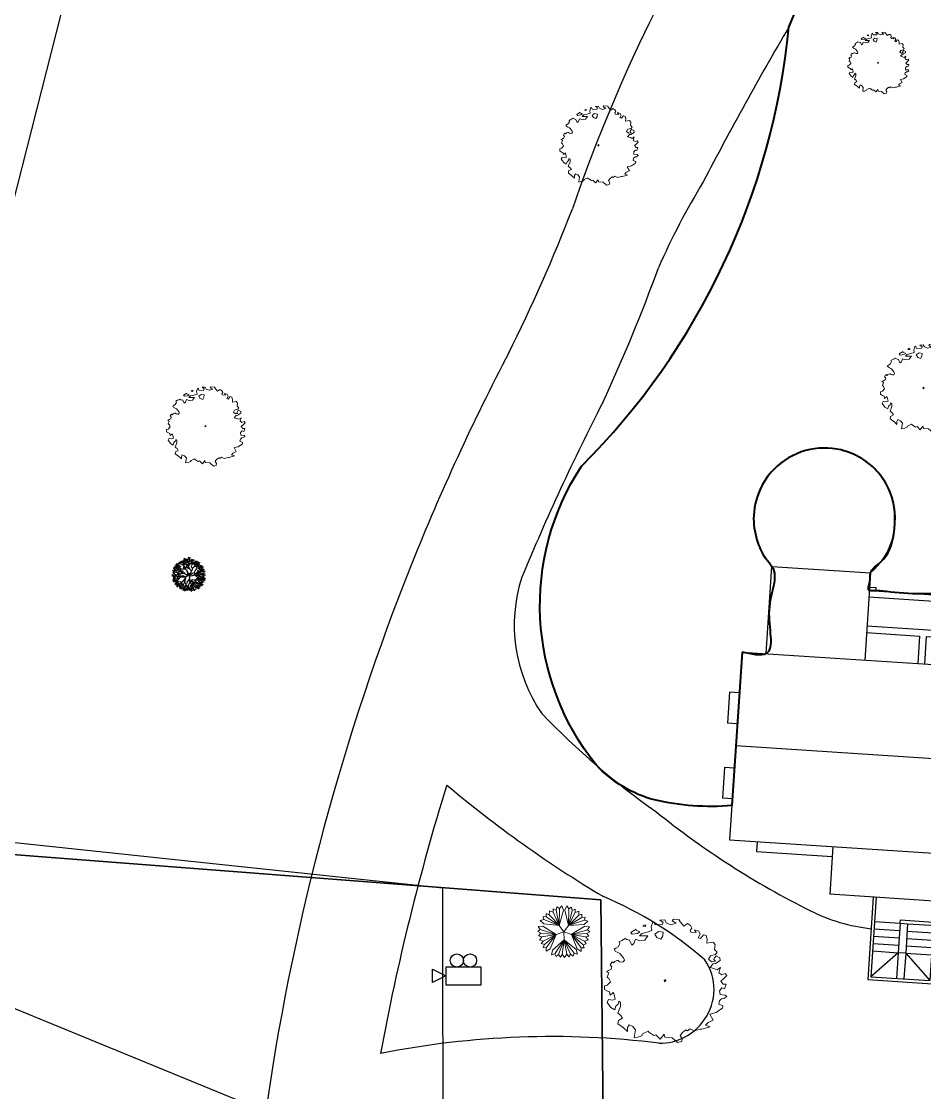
# Model space of a CAD drawing. Extents: x 2080 to 102394, y 2071 to 93424.
# Drawn here: x 83767 to 84990, y 80015 to 81466 of the extents above; entities that cross this region are included whole.
import ezdxf

# ---------------------------------------------------------------- set-up
doc = ezdxf.new("R2010")
doc.units = 0
doc.header["$LTSCALE"] = 20
doc.header["$MEASUREMENT"] = 0
for name, color, linetype, lineweight in [('BUILDING', 4, 'Continuous', 40), ('camera', 11, 'Continuous', 13), ('division', 13, 'Continuous', 18), ('Mango tree', 96, 'Continuous', 5), ('NEEM TREE', 84, 'Continuous', 5), ('new pillar', 2, 'Continuous', 30), ('PALM TREE', 105, 'Continuous', 9), ('sappotta', 114, 'Continuous', 5), ('tree', 60, 'Continuous', 0)]:
    doc.layers.add(name, color=color, linetype=linetype, lineweight=lineweight)
for name, color, linetype in [('ELEC', 11, 'Continuous'), ('road', 2, 'Continuous'), ('Roof lilne', 31, 'Continuous')]:
    doc.layers.add(name, color=color, linetype=linetype)
doc.layers.add('patta duplicate', color=230, linetype='Continuous', plot=False)

# ---------------------------------------------------------------- blocks, each defined once
blk = doc.blocks.new('palm tree')
at = {"layer": 'new pillar', "color": 96, "lineweight": 5}
for p, q in [((-1.119, 1.518), (-1.063, 1.79)), ((-1.063, 1.79), (-0.847, 1.64)), ((-0.847, 1.64), (-0.758, 1.956)), ((-0.493, 1.778), (-0.774, 1.95)), ((-0.437, 2.036), (-0.493, 1.778)), ((-0.493, 1.778), (-0.238, 0.606)), ((-0.211, 1.874), (-0.437, 2.036)), ((0.084, 1.934), (-0.238, 0.606)), ((-0.211, 1.874), (-0.238, 0.606)), ((-0.087, 2.116), (-0.211, 1.874)), ((0.084, 1.934), (-0.087, 2.116)), ((0.314, 2.113), (0.084, 1.934)), ((0.366, 1.732), (0.314, 2.113)), ((0.484, 1.703), (0.707, 2.016)), ((0.707, 2.016), (0.827, 1.75)), ((0.827, 1.75), (1.063, 1.831)), ((1.063, 1.831), (1.06, 1.56)), ((-1.559, 0.838), (-1.939, 0.896)), ((-1.939, 0.896), (-1.832, 0.625)), ((-1.667, 1.336), (-1.376, 1.361)), ((-1.445, 1.022), (-1.667, 1.336)), ((-0.236, 0.602), (-1.454, 1.01)), ((-1.376, 1.361), (-1.374, 1.611)), ((-1.376, 1.361), (-0.24, 0.608)), ((-1.374, 1.611), (-1.119, 1.518)), ((-1.119, 1.518), (-0.238, 0.606)), ((-0.847, 1.64), (-0.236, 0.602)), ((-0.238, 0.606), (0.366, 1.732)), ((0.493, 0.426), (0.484, 1.703)), ((1.513, 1.056), (0.489, 0.423)), ((0.827, 1.75), (0.493, 0.426)), ((1.06, 1.56), (0.493, 0.426)), ((1.265, 1.344), (0.493, 0.426)), ((1.06, 1.56), (1.335, 1.598)), ((1.335, 1.598), (1.265, 1.344)), ((1.265, 1.344), (1.593, 1.365)), ((1.513, 1.056), (1.582, 1.378)), ((1.775, 1.088), (1.513, 1.056)), ((1.697, 0.822), (1.775, 1.088)), ((-1.845, 0.027), (-2.089, -0.194)), ((-1.858, 0.325), (-2.076, 0.154)), ((-2.076, 0.154), (-1.845, 0.027)), ((-1.832, 0.625), (-2.055, 0.512)), ((-2.055, 0.512), (-1.858, 0.325)), ((-1.858, 0.325), (-0.649, -0.057)), ((-1.845, 0.027), (-0.644, -0.057)), ((-1.832, 0.625), (-0.651, -0.057)), ((-0.644, -0.057), (-1.553, 0.851)), ((0, 0), (-0.649, -0.057)), ((0, 0), (-0.238, 0.606)), ((0, 0), (-0.127, -0.639)), ((0, 0), (0.493, 0.426)), ((0.489, 0.423), (1.757, 0.217)), ((1.697, 0.822), (0.493, 0.426)), ((1.852, 0.563), (0.496, 0.427)), ((0.551, -0.339), (1.769, 0.067)), ((1.967, 0.785), (1.697, 0.822)), ((1.755, 0.231), (2.097, 0.406)), ((1.769, 0.053), (2.135, -0.065)), ((1.852, 0.563), (1.967, 0.785)), ((2.097, 0.406), (1.852, 0.563)), ((-1.812, -0.351), (-2.09, -0.177)), ((-2.017, -0.517), (-1.812, -0.351)), ((-1.772, -0.646), (-2.017, -0.517)), ((-1.933, -0.865), (-1.772, -0.646)), ((-1.694, -0.938), (-1.933, -0.865)), ((-1.812, -0.351), (-0.649, -0.057)), ((-1.772, -0.646), (-0.649, -0.057)), ((-1.694, -0.938), (-0.649, -0.057)), ((-0.649, -0.057), (-1.387, -1.099)), ((-0.126, -0.634), (-1.252, -1.252)), ((-1.113, -1.584), (-0.128, -0.641)), ((-0.832, -1.693), (-0.127, -0.639)), ((-0.543, -1.764), (-0.126, -0.634)), ((-0.171, -1.838), (-0.127, -0.639)), ((-0.127, -0.639), (0.666, -1.64)), ((0.425, -1.889), (-0.127, -0.639)), ((0.124, -1.882), (-0.127, -0.639)), ((0, 0), (0.554, -0.341)), ((1.663, -0.801), (0.551, -0.339)), ((0.554, -0.341), (0.75, -1.604)), ((1.096, -1.596), (0.554, -0.341)), ((1.296, -1.37), (0.554, -0.341)), ((1.464, -1.124), (0.554, -0.341)), ((1.807, -0.54), (0.554, -0.341)), ((1.918, -0.26), (0.557, -0.342)), ((1.926, -0.79), (1.663, -0.801)), ((1.663, -0.801), (1.782, -1.107)), ((2.067, -0.461), (1.807, -0.54)), ((1.807, -0.54), (1.926, -0.79)), ((2.135, -0.065), (1.918, -0.26)), ((1.918, -0.26), (2.067, -0.461)), ((-1.751, -1.223), (-1.694, -0.938)), ((-1.387, -1.099), (-1.751, -1.223)), ((-1.242, -1.262), (-1.404, -1.61)), ((-1.404, -1.61), (-1.113, -1.584)), ((-1.113, -1.584), (-1.067, -1.829)), ((-1.067, -1.829), (-0.832, -1.693)), ((-0.832, -1.693), (-0.73, -1.95)), ((0.666, -1.64), (0.683, -2.024)), ((0.75, -1.604), (1.02, -1.877)), ((1.02, -1.877), (1.096, -1.596)), ((1.096, -1.596), (1.342, -1.638)), ((1.296, -1.37), (1.573, -1.364)), ((1.342, -1.638), (1.296, -1.37)), ((1.464, -1.124), (1.791, -1.093)), ((1.573, -1.364), (1.464, -1.124)), ((-0.73, -1.95), (-0.543, -1.764)), ((-0.543, -1.764), (-0.4, -2.059)), ((-0.171, -1.838), (-0.416, -2.056)), ((-0.069, -2.081), (-0.171, -1.838)), ((0.124, -1.882), (-0.069, -2.081)), ((0.289, -2.098), (0.124, -1.882)), ((0.425, -1.889), (0.289, -2.098)), ((0.683, -2.024), (0.425, -1.889))]:
    blk.add_line(p, q, dxfattribs=at)
blk = doc.blocks.new('TREE')
at = {"layer": 'tree', "linetype": 'ByBlock'}
for p, q in [((-0.47, 0.529), (-0.375, 0.452)), ((-0.47, 0.486), (-0.384, 0.511)), ((-0.468, 0.369), (-0.453, 0.476)), ((-0.437, 0.456), (-0.423, 0.564)), ((-0.314, 0.437), (-0.412, 0.488)), ((-0.314, 0.437), (-0.398, 0.504)), ((-0.388, 0.355), (-0.374, 0.462)), ((-0.365, 0.37), (-0.351, 0.477)), ((-0.362, 0.522), (-0.276, 0.546)), ((-0.361, 0.564), (-0.266, 0.488)), ((-0.329, 0.492), (-0.314, 0.599)), ((-0.306, 0.575), (-0.22, 0.6)), ((-0.29, 0.511), (-0.303, 0.57)), ((-0.206, 0.427), (-0.29, 0.511)), ((-0.273, 0.545), (-0.259, 0.653)), ((-0.224, 0.58), (-0.128, 0.503)), ((-0.224, 0.537), (-0.138, 0.562)), ((-0.207, 0.433), (-0.217, 0.605)), ((-0.205, 0.66), (-0.11, 0.584)), ((-0.205, 0.617), (-0.119, 0.642)), ((-0.191, 0.507), (-0.177, 0.615)), ((-0.172, 0.588), (-0.158, 0.695)), ((-0.14, 0.483), (-0.144, 0.522)), ((-0.112, 0.385), (-0.14, 0.483)), ((-0.135, 0.66), (-0.04, 0.584)), ((-0.135, 0.617), (-0.049, 0.642)), ((-0.118, 0.513), (-0.032, 0.538)), ((-0.117, 0.556), (-0.022, 0.479)), ((-0.103, 0.588), (-0.088, 0.695)), ((-0.089, 0.461), (-0.087, 0.635)), ((-0.081, 0.379), (-0.089, 0.461)), ((-0.085, 0.483), (-0.071, 0.591)), ((-0.063, 0.631), (0.032, 0.555)), ((-0.063, 0.588), (0.023, 0.613)), ((-0.059, 0.448), (0.036, 0.372)), ((-0.055, 0.643), (-0.052, 0.59)), ((-0.052, 0.59), (-0.011, 0.48)), ((-0.047, 0.644), (-0.047, 0.611)), ((-0.042, 0.6), (-0.035, 0.643)), ((-0.005, 0.464), (-0.042, 0.6)), ((-0.033, 0.707), (0.062, 0.63)), ((-0.033, 0.664), (0.053, 0.689)), ((-0.03, 0.559), (-0.016, 0.666)), ((-0.026, 0.376), (-0.012, 0.483)), ((-0.009, 0.399), (-0.005, 0.464)), ((-0.003, 0.515), (0.083, 0.54)), ((-0.002, 0.558), (0.093, 0.481)), ((0, 0.398), (0.001, 0.473)), ((0.001, 0.473), (0.029, 0.592)), ((0.039, 0.586), (0.006, 0.477)), ((0.017, 0.613), (0.103, 0.638)), ((0.018, 0.656), (0.113, 0.579)), ((0.029, 0.592), (0.023, 0.645)), ((0.03, 0.485), (0.044, 0.593)), ((0.035, 0.641), (0.033, 0.588)), ((0.044, 0.637), (0.039, 0.586)), ((0.05, 0.583), (0.064, 0.691)), ((0.15, 0.552), (0.105, 0.639)), ((0.123, 0.629), (0.219, 0.552)), ((0.123, 0.586), (0.209, 0.611)), ((0.177, 0.413), (0.15, 0.552)), ((0.156, 0.556), (0.17, 0.664)), ((0.163, 0.545), (0.224, 0.6)), ((0.169, 0.409), (0.163, 0.545)), ((0.181, 0.406), (0.226, 0.503)), ((0.188, 0.422), (0.274, 0.447)), ((0.189, 0.465), (0.284, 0.388)), ((0.205, 0.587), (0.301, 0.511)), ((0.205, 0.544), (0.291, 0.569)), ((0.221, 0.392), (0.235, 0.5)), ((0.226, 0.503), (0.287, 0.569)), ((0.238, 0.515), (0.252, 0.622)), ((0.246, 0.432), (0.332, 0.456)), ((0.247, 0.474), (0.342, 0.398)), ((0.265, 0.373), (0.282, 0.487)), ((0.274, 0.368), (0.285, 0.482)), ((0.279, 0.402), (0.293, 0.509)), ((0.282, 0.487), (0.332, 0.535)), ((0.297, 0.5), (0.383, 0.525)), ((0.298, 0.543), (0.393, 0.466)), ((0.33, 0.47), (0.344, 0.578)), ((0.357, 0.405), (0.397, 0.482)), ((0.364, 0.344), (0.378, 0.451)), ((0.373, 0.553), (0.468, 0.477)), ((0.373, 0.511), (0.459, 0.535)), ((0.405, 0.481), (0.42, 0.589)), ((0.409, 0.429), (0.495, 0.453)), ((0.41, 0.471), (0.505, 0.395)), ((0.442, 0.399), (0.456, 0.507)), ((0.547, 0.373), (0.561, 0.48)), ((-0.696, 0.067), (-0.61, 0.091)), ((-0.695, 0.109), (-0.6, 0.033)), ((-0.674, 0.161), (-0.588, 0.186)), ((-0.673, 0.204), (-0.578, 0.127)), ((-0.663, 0.037), (-0.649, 0.145)), ((-0.551, 0.034), (-0.643, -0.019)), ((-0.641, 0.132), (-0.626, 0.239)), ((-0.554, 0.036), (-0.634, 0.064)), ((-0.624, 0.307), (-0.538, 0.332)), ((-0.623, 0.35), (-0.528, 0.273)), ((-0.52, 0.114), (-0.622, 0.141)), ((-0.617, 0.009), (-0.522, -0.068)), ((-0.603, 0.078), (-0.517, 0.103)), ((-0.602, 0.121), (-0.507, 0.045)), ((-0.601, 0.221), (-0.506, 0.145)), ((-0.601, 0.179), (-0.515, 0.203)), ((-0.591, 0.277), (-0.577, 0.385)), ((-0.585, -0.064), (-0.571, 0.044)), ((-0.509, 0.25), (-0.584, 0.249)), ((-0.57, 0.049), (-0.556, 0.156)), ((-0.568, 0.149), (-0.554, 0.256)), ((-0.565, 0.242), (-0.479, 0.267)), ((-0.564, 0.285), (-0.469, 0.209)), ((-0.478, 0.18), (-0.563, 0.306)), ((-0.561, 0.308), (-0.547, 0.415)), ((-0.443, 0.057), (-0.551, 0.034)), ((-0.543, 0.367), (-0.457, 0.391)), ((-0.542, 0.409), (-0.447, 0.333)), ((-0.532, 0.213), (-0.518, 0.32)), ((-0.449, 0.308), (-0.531, 0.364)), ((-0.48, 0.328), (-0.524, 0.371)), ((-0.459, 0.055), (-0.523, 0.114)), ((-0.444, 0.06), (-0.52, 0.114)), ((-0.518, 0.024), (-0.423, -0.053)), ((-0.518, -0.019), (-0.433, 0.006)), ((-0.481, 0.182), (-0.517, 0.182)), ((-0.475, 0.329), (-0.514, 0.378)), ((-0.51, 0.337), (-0.496, 0.444)), ((-0.476, 0.233), (-0.509, 0.25)), ((-0.501, 0.398), (-0.415, 0.423)), ((-0.5, 0.441), (-0.405, 0.364)), ((-0.452, 0.377), (-0.492, 0.415)), ((-0.486, -0.048), (-0.471, 0.059)), ((-0.422, 0.097), (-0.478, 0.18)), ((-0.395, 0.219), (-0.476, 0.233)), ((-0.354, 0.341), (-0.452, 0.377)), ((-0.39, 0.223), (-0.449, 0.308)), ((-0.447, 0.273), (-0.351, 0.196)), ((-0.447, 0.23), (-0.361, 0.255)), ((-0.407, 0.225), (-0.445, 0.305)), ((-0.4, 0.037), (-0.443, 0.057)), ((-0.41, 0.046), (-0.425, 0.1)), ((-0.393, 0.041), (-0.422, 0.097)), ((-0.414, 0.2), (-0.4, 0.308)), ((-0.207, 0.033), (-0.4, 0.037)), ((-0.398, 0.399), (-0.312, 0.424)), ((-0.397, 0.442), (-0.302, 0.366)), ((-0.235, 0.3), (-0.39, 0.307)), ((-0.299, 0.218), (-0.39, 0.223)), ((-0.228, 0.012), (-0.389, 0.033)), ((-0.295, 0.373), (-0.384, 0.406)), ((-0.284, 0.274), (-0.354, 0.341)), ((-0.26, 0.197), (-0.339, 0.217)), ((-0.21, 0.018), (-0.329, -0.041)), ((-0.132, 0.037), (-0.324, -0.049)), ((-0.295, 0.371), (-0.314, 0.437)), ((-0.312, 0.273), (-0.217, 0.196)), ((-0.312, 0.23), (-0.227, 0.255)), ((-0.262, 0.214), (-0.299, 0.218)), ((-0.252, 0.302), (-0.298, 0.373)), ((-0.233, 0.303), (-0.295, 0.371)), ((-0.26, 0.236), (-0.284, 0.274)), ((-0.214, 0.023), (-0.282, 0.029)), ((-0.28, 0.2), (-0.265, 0.308)), ((-0.274, 0.404), (-0.179, 0.328)), ((-0.274, 0.361), (-0.188, 0.386)), ((-0.248, 0.16), (-0.262, 0.214)), ((-0.243, 0.166), (-0.26, 0.236)), ((-0.156, 0.05), (-0.248, 0.16)), ((-0.128, 0.063), (-0.243, 0.166)), ((-0.241, 0.332), (-0.227, 0.439)), ((-0.236, 0.178), (-0.14, 0.101)), ((-0.236, 0.135), (-0.15, 0.16)), ((-0.122, 0.26), (-0.233, 0.303)), ((-0.141, 0.058), (-0.223, 0.145)), ((-0.12, 0.397), (-0.213, 0.432)), ((-0.201, 0.034), (-0.21, 0.018)), ((-0.108, 0.377), (-0.206, 0.427)), ((-0.203, 0.106), (-0.189, 0.213)), ((-0.127, 0.055), (-0.201, 0.034)), ((-0.126, 0.049), (-0.197, 0.023)), ((-0.123, 0.268), (-0.192, 0.36)), ((0, 0), (-0.132, 0.037)), ((0, 0), (-0.126, 0.049)), ((-0.08, 0.211), (-0.122, 0.263)), ((-0.075, 0.181), (-0.122, 0.26)), ((-0.038, 0.025), (-0.118, 0.056)), ((-0.075, 0.245), (-0.108, 0.377)), ((-0.106, 0.295), (-0.02, 0.319)), ((-0.105, 0.337), (-0.01, 0.261)), ((-0.095, 0.334), (-0.081, 0.379)), ((-0.083, 0.292), (-0.09, 0.349)), ((-0.077, 0.189), (-0.075, 0.245)), ((-0.062, 0.105), (-0.077, 0.189)), ((-0.055, 0.145), (-0.076, 0.201)), ((-0.073, 0.265), (-0.058, 0.372)), ((-0.042, 0.069), (-0.062, 0.105)), ((-0.061, 0.128), (-0.023, 0.204)), ((-0.056, 0.1), (-0.061, 0.128)), ((-0.059, 0.406), (0.027, 0.43)), ((-0.013, 0.029), (-0.058, 0.078)), ((0.006, 0.047), (-0.056, 0.1)), ((-0.003, 0.034), (-0.042, 0.069)), ((-0.005, 0.03), (-0.038, 0.025)), ((0, 0.003), (-0.026, -0.046)), ((-0.019, 0.017), (-0.002, 0.014)), ((0, 0.003), (-0.014, -0.047)), ((0.069, 0.306), (-0.009, 0.399)), ((0.04, 0.032), (-0.005, 0.03)), ((-0.002, 0.014), (0.04, 0.032)), ((0.07, 0.32), (0, 0.398)), ((0, 0), (0.044, 0.025)), ((0, 0), (0.091, -0.073)), ((0, 0), (0.139, -0.009)), ((0.002, 0.037), (0.098, 0.216)), ((0.016, 0.04), (0.088, 0.177)), ((0.043, 0.047), (0.016, 0.04)), ((0.088, 0.177), (0.038, 0.06)), ((0.099, 0.176), (0.043, 0.047)), ((0.044, 0.025), (0.111, 0.187)), ((0.046, 0.011), (0.134, 0.001)), ((0.092, 0.251), (0.069, 0.306)), ((0.106, 0.27), (0.07, 0.32)), ((0.075, 0.363), (0.171, 0.286)), ((0.075, 0.32), (0.161, 0.345)), ((0.097, 0.224), (0.092, 0.251)), ((0.098, 0.216), (0.099, 0.176)), ((0.106, 0.267), (0.141, 0.293)), ((0.106, 0.239), (0.143, 0.282)), ((0.111, 0.187), (0.106, 0.239)), ((0.108, 0.29), (0.122, 0.398)), ((0.134, 0.001), (0.198, 0.023)), ((0.139, -0.009), (0.204, 0.018)), ((0.141, 0.293), (0.169, 0.409)), ((0.143, 0.282), (0.177, 0.413)), ((0.146, 0.28), (0.235, 0.3)), ((0.233, 0.311), (0.147, 0.288)), ((0.171, 0.245), (0.266, 0.168)), ((0.219, 0.164), (0.188, 0.228)), ((0.188, 0.228), (0.219, 0.13)), ((0.198, 0.023), (0.21, 0.064)), ((0.203, 0.172), (0.217, 0.28)), ((0.204, 0.018), (0.217, 0.054)), ((0.208, 0.013), (0.249, 0.015)), ((0.21, 0.064), (0.221, 0.147)), ((0.214, 0.023), (0.246, 0.017)), ((0.217, 0.054), (0.23, 0.163)), ((0.219, 0.161), (0.256, 0.226)), ((0.23, 0.163), (0.264, 0.224)), ((0.235, 0.3), (0.267, 0.359)), ((0.246, 0.017), (0.311, 0.048)), ((0.249, 0.312), (0.344, 0.236)), ((0.249, 0.269), (0.335, 0.294)), ((0.249, 0.015), (0.323, 0.041)), ((0.258, 0.229), (0.331, 0.294)), ((0.264, 0.224), (0.401, 0.242)), ((0.267, 0.359), (0.357, 0.405)), ((0.282, 0.24), (0.296, 0.347)), ((0.311, 0.048), (0.336, 0.133)), ((0.317, 0.046), (0.389, 0.033)), ((0.331, 0.373), (0.417, 0.398)), ((0.331, 0.294), (0.411, 0.316)), ((0.332, 0.416), (0.427, 0.34)), ((0.336, 0.133), (0.424, 0.159)), ((0.343, 0.291), (0.426, 0.31)), ((0.387, 0.266), (0.402, 0.373)), ((0.389, 0.033), (0.456, 0.05)), ((0.394, 0.036), (0.45, 0.001)), ((0.401, 0.242), (0.545, 0.235)), ((0.403, 0.15), (0.428, 0.151)), ((0.411, 0.316), (0.458, 0.439)), ((0.412, 0.313), (0.536, 0.357)), ((0.418, 0.213), (0.513, 0.137)), ((0.418, 0.17), (0.504, 0.195)), ((0.424, 0.159), (0.482, 0.194)), ((0.424, 0.159), (0.503, 0.136)), ((0.426, 0.31), (0.537, 0.349)), ((0.428, 0.151), (0.498, 0.132)), ((0.542, 0.338), (0.432, 0.308)), ((0.539, -0.18), (0.432, 0.012)), ((0.444, 0.355), (0.539, 0.278)), ((0.444, 0.312), (0.53, 0.337)), ((0.45, 0.001), (0.533, 0.007)), ((0.451, 0.141), (0.465, 0.248)), ((0.453, 0.094), (0.548, 0.017)), ((0.456, 0.05), (0.507, 0.095)), ((0.466, 0.002), (0.561, -0.075)), ((0.477, 0.283), (0.491, 0.39)), ((0.482, 0.194), (0.552, 0.312)), ((0.492, 0.113), (0.578, 0.138)), ((0.493, 0.156), (0.588, 0.079)), ((0.496, 0.109), (0.591, 0.032)), ((0.503, 0.136), (0.618, 0.152)), ((0.507, 0.097), (0.612, 0.171)), ((0.507, 0.095), (0.572, 0.089)), ((0.514, 0.402), (0.6, 0.427)), ((0.515, 0.445), (0.61, 0.369)), ((0.525, 0.083), (0.539, 0.191)), ((0.525, 0.036), (0.611, 0.061)), ((0.533, 0.007), (0.64, -0.062)), ((0.536, 0.007), (0.638, -0.031)), ((0.543, 0.287), (0.638, 0.21)), ((0.543, 0.244), (0.629, 0.269)), ((0.545, 0.235), (0.583, 0.261)), ((0.558, 0.007), (0.572, 0.114)), ((0.572, 0.089), (0.628, 0.107)), ((0.576, 0.214), (0.59, 0.322)), ((0.582, -0.077), (0.597, 0.031)), ((0.591, 0.075), (0.677, 0.099)), ((0.592, 0.117), (0.687, 0.041)), ((0.61, -0.014), (0.696, 0.011)), ((0.611, 0.029), (0.706, -0.047)), ((0.624, 0.045), (0.638, 0.152)), ((0.643, -0.043), (0.657, 0.064)), ((-0.682, -0.055), (-0.587, -0.131)), ((-0.682, -0.098), (-0.597, -0.073)), ((-0.669, -0.223), (-0.583, -0.198)), ((-0.65, -0.127), (-0.635, -0.02)), ((-0.454, -0.073), (-0.64, -0.051)), ((-0.632, -0.239), (-0.536, -0.316)), ((-0.632, -0.282), (-0.546, -0.257)), ((-0.529, -0.128), (-0.626, -0.133)), ((-0.621, -0.164), (-0.525, -0.241)), ((-0.621, -0.207), (-0.535, -0.182)), ((-0.618, -0.034), (-0.532, -0.009)), ((-0.526, -0.13), (-0.611, -0.175)), ((-0.455, -0.168), (-0.611, -0.187)), ((-0.607, -0.197), (-0.556, -0.183)), ((-0.553, -0.188), (-0.605, -0.205)), ((-0.599, -0.312), (-0.585, -0.204)), ((-0.588, -0.237), (-0.574, -0.129)), ((-0.468, -0.173), (-0.583, -0.255)), ((-0.506, -0.281), (-0.565, -0.299)), ((-0.558, -0.304), (-0.462, -0.38)), ((-0.558, -0.347), (-0.472, -0.322)), ((-0.477, -0.172), (-0.553, -0.188)), ((-0.454, -0.076), (-0.529, -0.128)), ((-0.525, -0.376), (-0.511, -0.269)), ((-0.478, -0.282), (-0.508, -0.303)), ((-0.37, -0.277), (-0.506, -0.281)), ((-0.417, -0.327), (-0.504, -0.395)), ((-0.423, -0.345), (-0.497, -0.402)), ((-0.488, -0.392), (-0.392, -0.468)), ((-0.488, -0.435), (-0.402, -0.41)), ((-0.484, -0.411), (-0.423, -0.345)), ((-0.409, -0.34), (-0.482, -0.422)), ((-0.407, -0.172), (-0.477, -0.172)), ((-0.469, -0.176), (-0.374, -0.253)), ((-0.469, -0.219), (-0.384, -0.194)), ((-0.461, -0.26), (-0.365, -0.337)), ((-0.461, -0.303), (-0.375, -0.278)), ((-0.387, -0.146), (-0.455, -0.168)), ((-0.455, -0.464), (-0.441, -0.357)), ((-0.334, -0.044), (-0.454, -0.076)), ((-0.342, -0.062), (-0.452, -0.073)), ((-0.442, -0.536), (-0.428, -0.429)), ((-0.437, -0.248), (-0.422, -0.141)), ((-0.428, -0.333), (-0.414, -0.225)), ((-0.404, -0.341), (-0.422, -0.465)), ((-0.417, -0.165), (-0.398, -0.159)), ((-0.395, -0.276), (-0.417, -0.327)), ((-0.39, -0.275), (-0.409, -0.34)), ((-0.407, -0.172), (-0.4, -0.227)), ((-0.324, -0.049), (-0.4, -0.184)), ((-0.4, -0.184), (-0.39, -0.275)), ((-0.4, -0.227), (-0.395, -0.276)), ((-0.398, -0.429), (-0.303, -0.505)), ((-0.343, -0.421), (-0.396, -0.488)), ((-0.329, -0.041), (-0.387, -0.146)), ((-0.37, -0.277), (-0.303, -0.243)), ((-0.325, -0.247), (-0.37, -0.277)), ((-0.366, -0.501), (-0.351, -0.394)), ((-0.285, -0.131), (-0.347, -0.181)), ((-0.279, -0.382), (-0.343, -0.421)), ((-0.342, -0.35), (-0.247, -0.426)), ((-0.342, -0.393), (-0.256, -0.368)), ((-0.206, -0.219), (-0.325, -0.247)), ((-0.309, -0.422), (-0.295, -0.315)), ((-0.303, -0.243), (-0.21, -0.231)), ((-0.268, -0.436), (-0.288, -0.496)), ((-0.171, -0.129), (-0.285, -0.131)), ((-0.172, -0.14), (-0.282, -0.134)), ((-0.239, -0.305), (-0.279, -0.382)), ((-0.276, -0.387), (-0.268, -0.436)), ((-0.188, -0.191), (-0.235, -0.311)), ((-0.235, -0.311), (-0.207, -0.482)), ((-0.161, -0.155), (-0.227, -0.298)), ((-0.222, -0.35), (-0.127, -0.426)), ((-0.222, -0.392), (-0.137, -0.368)), ((-0.19, -0.422), (-0.175, -0.315)), ((-0.163, -0.13), (-0.188, -0.191)), ((-0.114, -0.27), (-0.177, -0.373)), ((-0.172, -0.262), (-0.086, -0.237)), ((-0.171, -0.219), (-0.076, -0.295)), ((-0.078, -0.099), (-0.163, -0.13)), ((-0.133, -0.136), (-0.161, -0.155)), ((-0.16, -0.164), (-0.132, -0.198)), ((-0.069, -0.103), (-0.158, -0.138)), ((-0.112, -0.359), (-0.155, -0.473)), ((-0.106, -0.381), (-0.152, -0.472)), ((-0.149, -0.159), (-0.079, -0.113)), ((-0.149, -0.159), (-0.133, -0.192)), ((-0.139, -0.291), (-0.125, -0.184)), ((-0.133, -0.192), (-0.055, -0.238)), ((-0.132, -0.198), (-0.107, -0.275)), ((-0.127, -0.208), (-0.055, -0.238)), ((-0.117, -0.218), (-0.106, -0.28)), ((-0.107, -0.275), (-0.112, -0.359)), ((-0.11, -0.295), (-0.106, -0.381)), ((-0.102, -0.288), (-0.096, -0.39)), ((-0.096, -0.39), (-0.033, -0.466)), ((-0.092, -0.455), (-0.006, -0.43)), ((-0.091, -0.412), (0.004, -0.489)), ((-0.019, -0.332), (-0.084, -0.48)), ((-0.026, -0.046), (-0.078, -0.099)), ((-0.014, -0.047), (-0.069, -0.103)), ((0.004, -0.038), (-0.063, -0.105)), ((-0.059, -0.485), (-0.045, -0.377)), ((-0.055, -0.238), (-0.018, -0.338)), ((-0.011, -0.334), (-0.049, -0.242)), ((-0.049, -0.39), (-0.027, -0.322)), ((-0.018, -0.338), (0.05, -0.461)), ((-0.008, -0.336), (0.113, -0.369)), ((-0.008, -0.35), (0.116, -0.374)), ((0.079, -0.072), (-0.003, -0.031)), ((-0.003, -0.05), (0.044, -0.129)), ((0, -0.016), (0.079, -0.072)), ((0.007, -0.04), (0.046, -0.126)), ((0.022, -0.012), (0.134, -0.013)), ((0.129, -0.165), (0.041, -0.112)), ((0.044, -0.129), (0.133, -0.189)), ((0.046, -0.126), (0.13, -0.176)), ((0.068, -0.426), (0.164, -0.502)), ((0.068, -0.469), (0.154, -0.444)), ((0.07, -0.421), (0.156, -0.396)), ((0.071, -0.378), (0.166, -0.455)), ((0.078, -0.078), (0.151, -0.08)), ((0.091, -0.073), (0.155, -0.074)), ((0.101, -0.498), (0.115, -0.391)), ((0.103, -0.45), (0.117, -0.343)), ((0.113, -0.369), (0.15, -0.424)), ((0.118, -0.365), (0.26, -0.428)), ((0.13, -0.176), (0.158, -0.274)), ((0.132, -0.17), (0.336, -0.203)), ((0.14, -0.213), (0.235, -0.29)), ((0.14, -0.256), (0.226, -0.231)), ((0.145, -0.229), (0.153, -0.393)), ((0.15, -0.424), (0.207, -0.482)), ((0.151, -0.08), (0.196, -0.117)), ((0.155, -0.074), (0.169, -0.091)), ((0.158, -0.274), (0.224, -0.316)), ((0.169, -0.091), (0.199, -0.117)), ((0.172, -0.286), (0.187, -0.178)), ((0.191, -0.413), (0.277, -0.388)), ((0.192, -0.37), (0.287, -0.447)), ((0.199, -0.117), (0.211, -0.159)), ((0.2, -0.122), (0.28, -0.1)), ((0.291, -0.098), (0.201, -0.111)), ((0.211, -0.159), (0.258, -0.235)), ((0.216, -0.119), (0.216, -0.153)), ((0.216, -0.153), (0.259, -0.224)), ((0.224, -0.316), (0.223, -0.378)), ((0.223, -0.378), (0.261, -0.503)), ((0.224, -0.442), (0.238, -0.335)), ((0.226, -0.313), (0.278, -0.369)), ((0.235, -0.259), (0.331, -0.336)), ((0.235, -0.302), (0.321, -0.277)), ((0.258, -0.235), (0.307, -0.28)), ((0.259, -0.224), (0.326, -0.243)), ((0.26, -0.428), (0.35, -0.533)), ((0.268, -0.332), (0.282, -0.224)), ((0.309, -0.274), (0.269, -0.233)), ((0.269, -0.233), (0.328, -0.252)), ((0.28, -0.1), (0.361, -0.1)), ((0.307, -0.28), (0.318, -0.39)), ((0.317, -0.417), (0.403, -0.392)), ((0.318, -0.374), (0.413, -0.451)), ((0.318, -0.39), (0.376, -0.506)), ((0.322, -0.241), (0.408, -0.216)), ((0.323, -0.198), (0.418, -0.275)), ((0.401, -0.488), (0.324, -0.398)), ((0.326, -0.243), (0.348, -0.287)), ((0.336, -0.203), (0.433, -0.262)), ((0.348, -0.287), (0.422, -0.314)), ((0.35, -0.281), (0.568, -0.298)), ((0.35, -0.446), (0.364, -0.339)), ((0.352, -0.548), (0.366, -0.441)), ((0.355, -0.099), (0.432, -0.075)), ((0.355, -0.27), (0.37, -0.163)), ((0.361, -0.1), (0.461, -0.159)), ((0.372, -0.436), (0.467, -0.513)), ((0.392, -0.3), (0.558, -0.305)), ((0.404, -0.509), (0.418, -0.401)), ((0.405, -0.334), (0.491, -0.309)), ((0.406, -0.291), (0.501, -0.368)), ((0.422, -0.314), (0.489, -0.409)), ((0.429, -0.202), (0.524, -0.279)), ((0.432, -0.075), (0.535, -0.071)), ((0.438, -0.363), (0.453, -0.256)), ((0.451, -0.001), (0.547, -0.192)), ((0.459, -0.372), (0.554, -0.449)), ((0.459, -0.415), (0.545, -0.39)), ((0.461, -0.159), (0.582, -0.147)), ((0.461, -0.275), (0.475, -0.167)), ((0.466, -0.041), (0.552, -0.016)), ((0.488, -0.218), (0.503, -0.11)), ((0.488, -0.336), (0.574, -0.311)), ((0.489, -0.293), (0.584, -0.369)), ((0.492, -0.444), (0.506, -0.337)), ((0.498, -0.069), (0.584, -0.044)), ((0.499, -0.026), (0.594, -0.103)), ((0.5, -0.309), (0.586, -0.284)), ((0.514, -0.191), (0.529, -0.084)), ((0.521, -0.365), (0.535, -0.258)), ((0.528, -0.209), (0.623, -0.285)), ((0.528, -0.252), (0.613, -0.227)), ((0.547, -0.192), (0.592, -0.243)), ((0.55, -0.004), (0.645, -0.081)), ((0.55, -0.047), (0.636, -0.022)), ((0.554, -0.182), (0.649, -0.259)), ((0.554, -0.225), (0.639, -0.2)), ((0.634, -0.043), (0.557, -0.003)), ((0.562, -0.138), (0.658, -0.214)), ((0.562, -0.181), (0.648, -0.156)), ((0.582, -0.147), (0.612, -0.162)), ((0.595, -0.21), (0.609, -0.103)), ((-0.475, -0.506), (-0.389, -0.482)), ((-0.474, -0.464), (-0.379, -0.54)), ((-0.399, -0.472), (-0.313, -0.447)), ((-0.38, -0.584), (-0.294, -0.559)), ((-0.379, -0.541), (-0.284, -0.618)), ((-0.347, -0.614), (-0.333, -0.506)), ((-0.255, -0.573), (-0.169, -0.548)), ((-0.254, -0.53), (-0.159, -0.607)), ((-0.213, -0.463), (-0.252, -0.579)), ((-0.209, -0.482), (-0.24, -0.585)), ((-0.207, -0.482), (-0.235, -0.596)), ((-0.222, -0.602), (-0.208, -0.495)), ((-0.219, -0.63), (-0.123, -0.707)), ((-0.219, -0.673), (-0.133, -0.648)), ((-0.186, -0.702), (-0.172, -0.595)), ((-0.185, -0.589), (-0.099, -0.564)), ((-0.184, -0.546), (-0.089, -0.622)), ((-0.142, -0.549), (-0.158, -0.619)), ((-0.155, -0.473), (-0.142, -0.549)), ((-0.152, -0.475), (-0.115, -0.511)), ((-0.152, -0.618), (-0.138, -0.511)), ((-0.128, -0.611), (-0.033, -0.688)), ((-0.128, -0.654), (-0.043, -0.629)), ((-0.096, -0.683), (-0.081, -0.576)), ((-0.063, -0.521), (-0.092, -0.63)), ((-0.034, -0.463), (-0.063, -0.521)), ((-0.046, -0.61), (0.04, -0.585)), ((-0.045, -0.567), (0.05, -0.644)), ((-0.033, -0.466), (-0.018, -0.508)), ((-0.029, -0.656), (0.067, -0.732)), ((-0.029, -0.698), (0.057, -0.674)), ((-0.018, -0.508), (-0.018, -0.637)), ((-0.017, -0.547), (0.01, -0.641)), ((-0.013, -0.64), (0.001, -0.532)), ((-0.002, -0.637), (-0.013, -0.583)), ((0.004, -0.728), (0.018, -0.621)), ((0.01, -0.616), (0.096, -0.591)), ((0.011, -0.573), (0.106, -0.649)), ((0.043, -0.645), (0.057, -0.538)), ((0.05, -0.461), (0.132, -0.517)), ((0.051, -0.469), (0.065, -0.634)), ((0.074, -0.635), (0.052, -0.477)), ((0.077, -0.644), (0.163, -0.62)), ((0.078, -0.602), (0.173, -0.678)), ((0.11, -0.674), (0.125, -0.567)), ((0.12, -0.496), (0.216, -0.573)), ((0.12, -0.539), (0.206, -0.514)), ((0.132, -0.517), (0.198, -0.609)), ((0.153, -0.568), (0.167, -0.461)), ((0.178, -0.59), (0.274, -0.666)), ((0.178, -0.633), (0.264, -0.608)), ((0.207, -0.482), (0.209, -0.59)), ((0.211, -0.662), (0.225, -0.555)), ((0.239, -0.56), (0.325, -0.535)), ((0.24, -0.517), (0.335, -0.593)), ((0.244, -0.559), (0.339, -0.635)), ((0.244, -0.602), (0.33, -0.577)), ((0.247, -0.45), (0.265, -0.545)), ((0.261, -0.503), (0.292, -0.568)), ((0.266, -0.53), (0.284, -0.575)), ((0.272, -0.589), (0.286, -0.482)), ((0.277, -0.631), (0.291, -0.524)), ((0.319, -0.476), (0.415, -0.553)), ((0.319, -0.519), (0.405, -0.494)), ((0.391, -0.495), (0.362, -0.453)), ((0.362, -0.453), (0.382, -0.505)), ((0.371, -0.479), (0.457, -0.454))]:
    blk.add_line(p, q, dxfattribs=at)
blk = doc.blocks.new('NEEM')
at = {"layer": 'sappotta', "linetype": 'Continuous'}
for p, q in [((-0.359, 1.043), (-0.396, 1.016)), ((-0.396, 1.016), (-0.345, 1.011)), ((-0.345, 1.011), (-0.34, 1.039)), ((-0.213, 1.092), (-0.242, 1.007)), ((-0.242, 1.007), (-0.23, 0.935)), ((-0.191, 1.099), (-0.213, 1.092)), ((-0.177, 1.048), (-0.191, 1.099)), ((-0.043, 1.039), (-0.177, 1.048)), ((0.003, 1.132), (-0.083, 1.127)), ((-0.083, 1.127), (-0.023, 1.083)), ((-0.023, 1.083), (-0.043, 1.039)), ((0.03, 1.077), (0.003, 1.132)), ((0.114, 1.043), (0.03, 1.077)), ((0.216, 1.072), (0.114, 1.043)), ((0.162, 1.144), (0.142, 1.112)), ((0.142, 1.112), (0.216, 1.072)), ((0.283, 1.13), (0.162, 1.144)), ((0.267, 1.123), (0.283, 1.13)), ((0.351, 1.016), (0.267, 1.123)), ((0.421, 1.063), (0.351, 1.016)), ((0.473, 1.03), (0.421, 1.063)), ((0.472, 0.942), (0.501, 0.982)), ((0.501, 0.982), (0.473, 1.03)), ((-0.717, 0.789), (-0.749, 0.774)), ((-0.689, 0.772), (-0.717, 0.789)), ((-0.517, 0.963), (-0.614, 0.901)), ((-0.614, 0.901), (-0.589, 0.87)), ((-0.589, 0.87), (-0.494, 0.884)), ((-0.521, 0.945), (-0.521, 0.945)), ((-0.449, 0.913), (-0.521, 0.945)), ((-0.494, 0.884), (-0.449, 0.913)), ((-0.415, 0.884), (-0.459, 0.839)), ((-0.459, 0.839), (-0.303, 0.837)), ((-0.32, 0.906), (-0.415, 0.884)), ((-0.303, 0.837), (-0.361, 0.762)), ((-0.23, 0.935), (-0.32, 0.906)), ((-0.108, 0.922), (-0.177, 0.872)), ((-0.177, 0.872), (-0.139, 0.809)), ((-0.139, 0.809), (-0.067, 0.78)), ((-0.027, 0.908), (-0.108, 0.922)), ((-0.067, 0.78), (-0.034, 0.839)), ((-0.034, 0.839), (-0.027, 0.908)), ((0.483, 0.908), (0.472, 0.942)), ((0.581, 0.9), (0.483, 0.908)), ((0.551, 0.95), (0.581, 0.9)), ((0.627, 0.928), (0.551, 0.95)), ((0.616, 0.806), (0.654, 0.87)), ((0.66, 0.788), (0.616, 0.806)), ((0.654, 0.87), (0.627, 0.928)), ((0.715, 0.86), (0.66, 0.788)), ((0.762, 0.844), (0.715, 0.86)), ((0.783, 0.779), (0.762, 0.844)), ((-0.892, 0.613), (-0.923, 0.594)), ((-0.923, 0.594), (-0.895, 0.555)), ((-0.85, 0.638), (-0.892, 0.613)), ((-0.818, 0.692), (-0.85, 0.638)), ((-0.783, 0.757), (-0.83, 0.729)), ((-0.83, 0.729), (-0.826, 0.714)), ((-0.826, 0.714), (-0.818, 0.692)), ((-0.749, 0.774), (-0.783, 0.757)), ((-0.638, 0.758), (-0.689, 0.772)), ((-0.598, 0.672), (-0.638, 0.758)), ((-0.562, 0.699), (-0.598, 0.672)), ((-0.533, 0.776), (-0.562, 0.699)), ((-0.452, 0.75), (-0.533, 0.776)), ((-0.361, 0.762), (-0.452, 0.75)), ((0.776, 0.704), (0.783, 0.779)), ((0.888, 0.723), (0.776, 0.704)), ((0.924, 0.679), (0.888, 0.723)), ((0.913, 0.591), (0.924, 0.679)), ((0.964, 0.541), (0.913, 0.591)), ((-0.895, 0.555), (-0.868, 0.54)), ((-0.868, 0.54), (-0.818, 0.517)), ((-0.818, 0.517), (-0.752, 0.44)), ((-0.735, 0.394), (-0.757, 0.361)), ((-0.752, 0.44), (-0.735, 0.394)), ((0.804, 0.415), (0.84, 0.475)), ((0.86, 0.367), (0.804, 0.415)), ((0.84, 0.475), (0.934, 0.5)), ((0.917, 0.437), (0.904, 0.404)), ((0.904, 0.404), (0.933, 0.378)), ((0.942, 0.471), (0.917, 0.437)), ((0.934, 0.5), (0.964, 0.541)), ((1.014, 0.439), (0.942, 0.471)), ((1.018, 0.389), (1.014, 0.439)), ((-1.023, 0.208), (-1.062, 0.182)), ((-0.978, 0.229), (-1.023, 0.208)), ((-0.96, 0.366), (-0.994, 0.31)), ((-0.994, 0.31), (-0.961, 0.275)), ((-0.961, 0.275), (-0.978, 0.229)), ((-0.935, 0.345), (-0.96, 0.366)), ((-0.908, 0.372), (-0.935, 0.345)), ((-0.87, 0.389), (-0.908, 0.372)), ((-0.846, 0.386), (-0.87, 0.389)), ((-0.821, 0.367), (-0.846, 0.386)), ((-0.788, 0.359), (-0.821, 0.367)), ((-0.757, 0.361), (-0.788, 0.359)), ((0.829, 0.259), (0.888, 0.326)), ((0.838, 0.262), (0.829, 0.259)), ((0.931, 0.228), (0.838, 0.262)), ((0.933, 0.378), (0.86, 0.367)), ((0.888, 0.326), (0.93, 0.332)), ((0.93, 0.332), (1.018, 0.389)), ((0.962, 0.217), (0.931, 0.228)), ((1.025, 0.259), (0.962, 0.217)), ((0.996, 0.16), (1.025, 0.259)), ((-1.062, 0.182), (-1.02, 0.162)), ((-1.02, 0.162), (-1.049, 0.084)), ((-1.049, 0.084), (-1.017, 0.059)), ((-1.017, 0.059), (-0.991, -0.002)), ((0.02, 0.041), (-0.009, 0.024)), ((-0.009, 0.024), (0, 0)), ((0, 0), (0.014, 0.011)), ((0.014, 0.011), (0.027, 0.031)), ((1.046, 0.129), (0.996, 0.16)), ((1.029, 0.011), (1.074, 0.049)), ((1.074, -0.047), (1.029, 0.011)), ((1.109, 0.149), (1.046, 0.129)), ((1.074, 0.049), (1.137, 0.114)), ((1.137, 0.114), (1.109, 0.149)), ((-1.097, -0.077), (-1.098, -0.14)), ((-1.098, -0.14), (-1.044, -0.173)), ((-1.048, -0.062), (-1.097, -0.077)), ((-0.991, -0.002), (-1.048, -0.062)), ((-1.044, -0.173), (-1.007, -0.185)), ((-1.007, -0.185), (-0.992, -0.244)), ((1.007, -0.166), (1.046, -0.114)), ((1.016, -0.234), (1.007, -0.166)), ((1.046, -0.114), (1.1, -0.129)), ((1.129, -0.047), (1.074, -0.047)), ((1.1, -0.129), (1.129, -0.047)), ((-1.025, -0.325), (-1.052, -0.378)), ((-1.052, -0.378), (-0.982, -0.471)), ((-0.953, -0.336), (-1.025, -0.325)), ((-0.992, -0.244), (-0.937, -0.198)), ((-0.902, -0.318), (-0.953, -0.336)), ((-0.937, -0.198), (-0.93, -0.213)), ((-0.93, -0.213), (-0.902, -0.318)), ((-0.848, -0.411), (-0.837, -0.355)), ((-0.837, -0.355), (-0.803, -0.383)), ((-0.803, -0.383), (-0.803, -0.452)), ((0.992, -0.411), (1.004, -0.349)), ((1.004, -0.349), (1.045, -0.311)), ((1.11, -0.243), (1.016, -0.234)), ((1.045, -0.311), (1.083, -0.306)), ((1.083, -0.306), (1.137, -0.273)), ((1.137, -0.273), (1.11, -0.243)), ((-0.982, -0.471), (-0.91, -0.516)), ((-0.91, -0.516), (-0.888, -0.446)), ((-0.888, -0.446), (-0.848, -0.411)), ((-0.803, -0.452), (-0.853, -0.576)), ((-0.853, -0.576), (-0.797, -0.619)), ((0.826, -0.591), (0.943, -0.565)), ((0.943, -0.565), (1.032, -0.503)), ((1.066, -0.443), (0.992, -0.411)), ((1.032, -0.503), (1.061, -0.484)), ((1.061, -0.484), (1.066, -0.443)), ((-0.844, -0.71), (-0.852, -0.77)), ((-0.852, -0.77), (-0.758, -0.838)), ((-0.766, -0.668), (-0.844, -0.71)), ((-0.797, -0.619), (-0.766, -0.668)), ((0.751, -0.797), (0.797, -0.747)), ((0.797, -0.747), (0.887, -0.704)), ((0.887, -0.704), (0.826, -0.591)), ((-0.758, -0.838), (-0.675, -0.912)), ((-0.676, -0.836), (-0.649, -0.791)), ((-0.675, -0.912), (-0.676, -0.836)), ((-0.649, -0.791), (-0.582, -0.82)), ((-0.582, -0.82), (-0.534, -0.881)), ((-0.534, -0.881), (-0.554, -1.025)), ((-0.413, -0.988), (-0.401, -0.955)), ((-0.401, -0.955), (-0.302, -0.907)), ((-0.302, -0.907), (-0.286, -0.926)), ((-0.286, -0.926), (-0.197, -0.986)), ((-0.197, -0.986), (-0.157, -0.969)), ((-0.157, -0.969), (-0.078, -1.049)), ((-0.078, -1.049), (-0.006, -0.96)), ((-0.006, -0.96), (0.006, -1.017)), ((0.287, -0.982), (0.327, -0.932)), ((0.327, -0.932), (0.391, -0.879)), ((0.391, -0.879), (0.423, -0.897)), ((0.423, -0.897), (0.47, -0.86)), ((0.47, -0.86), (0.543, -0.896)), ((0.543, -0.896), (0.652, -0.871)), ((0.652, -0.871), (0.68, -0.867)), ((0.68, -0.867), (0.834, -0.828)), ((0.834, -0.828), (0.751, -0.797)), ((-0.554, -1.025), (-0.486, -1.015)), ((-0.486, -1.015), (-0.413, -0.988)), ((0.006, -1.017), (0.139, -1.026)), ((0.139, -1.026), (0.236, -1.115)), ((0.236, -1.115), (0.314, -1.096)), ((0.324, -1.046), (0.287, -0.982)), ((0.314, -1.096), (0.324, -1.046))]:
    blk.add_line(p, q, dxfattribs=at)
blk = doc.blocks.new('A$C22A82026')
at = {"layer": 'ELEC', "ltscale": 0.5}
blk.add_lwpolyline([(-10.21, -0.29), (-19.21, -4.79), (-19.21, 4.21), (-10.21, -0.29)], dxfattribs=at)
blk.add_lwpolyline([(-10.21, 5.71), (-10.21, -6.29), (13.79, -6.29), (13.79, 5.71)], close=True, dxfattribs=at)
blk = doc.blocks.new('A$C265A360F')
at = {"layer": 'ELEC', "ltscale": 0.5}
for centre in [(33.1, 20.9), (50.9, 20.9)]:
    blk.add_circle(centre, 8.94, dxfattribs=at)
at = {"layer": 'ELEC', "ltscale": 0.5, "xscale": 2, "yscale": 2, "zscale": 2}
blk.add_blockref('A$C22A82026', (38.4, 0.6), dxfattribs=at)
blk = doc.blocks.new('A$C6A127676')
at = {"color": 8, "lineweight": -2}
for p, q in [((-333, 196.5), (-324, 196.5)), ((-333, 192), (-180, 192)), ((-324, 192), (-324, 196.5)), ((-189, 196.5), (-180, 196.5)), ((-189, 192), (-189, 196.5)), ((-180, 183), (-333, 183))]:
    blk.add_line(p, q, dxfattribs=at)
at = {"color": 9, "lineweight": -2}
for p, q in [((-333, 144), (-180, 144)), ((-333, 135), (-261, 135)), ((-261, 135), (-261, 97.5)), ((-252, 135), (-180, 135)), ((-252, 135), (-252, 97.5))]:
    blk.add_line(p, q, dxfattribs=at)
at = {"color": 9}
for p, q in [((-300.5, -222), (-300.5, -334)), ((-296.5, -222), (-296.5, -330)), ((-217, -222), (-217, -250.5)), ((-212.5, -222), (-212.5, -334)), ((-296.5, -255), (-261.5, -255)), ((-261.5, -250.5), (-217, -250.5)), ((-261.5, -255), (-261.5, -250.5)), ((-261.5, -255), (-251.5, -255)), ((-261.5, -255), (-261.5, -295)), ((-251.5, -255), (-212.5, -255)), ((-251.5, -255), (-251.5, -295)), ((-216.5, -255), (-216.5, -330)), ((-296.5, -265), (-261.5, -265)), ((-296.5, -275), (-261.5, -275)), ((-251.5, -265), (-216.5, -265)), ((-251.5, -275), (-216.5, -275)), ((-296.5, -285), (-261.5, -285)), ((-251.5, -285), (-216.5, -285)), ((-296.5, -295), (-261.5, -295)), ((-261.5, -295), (-296.5, -330)), ((-261.5, -295), (-261.5, -330)), ((-251.5, -295), (-261.5, -295)), ((-251.5, -295), (-216.5, -295)), ((-251.5, -295), (-251.5, -330)), ((-251.5, -295), (-216.5, -330)), ((-296.5, -330), (-216.5, -330)), ((-300.5, -334), (-212.5, -334))]:
    blk.add_line(p, q, dxfattribs=at)
at = {"layer": 'Roof lilne'}
for p, q in [((-466.8, 97.5), (-466.8, 216)), ((-466.8, 216), (-333, 216)), ((-333, 216), (-333, 97.5)), ((-46.2, 216), (-180, 216)), ((-180, 216), (-180, 97.5)), ((-46.2, 97.5), (-46.2, 216)), ((-499.5, 97.5), (-499.5, -157.5)), ((-499.5, 97.5), (-13.5, 97.5)), ((-13.5, -157.5), (-13.5, 97.5)), ((-513, 42), (-513, 0)), ((-499.5, 42), (-513, 42)), ((-13.5, 42), (0, 42)), ((0, 42), (0, 0)), ((-499.5, 0), (-513, 0)), ((-13.5, 0), (0, 0)), ((-13.5, -30), (-499.5, -30)), ((-513, -60), (-513, -102)), ((-499.5, -60), (-513, -60)), ((-13.5, -60), (0, -60)), ((0, -60), (0, -102)), ((-499.5, -102), (-513, -102)), ((-13.5, -102), (0, -102)), ((-499.5, -157.5), (-13.5, -157.5)), ((-359.5, -157.5), (-359.5, -222)), ((-157.5, -157.5), (-157.5, -222)), ((-157.5, -222), (-359.5, -222))]:
    blk.add_line(p, q, dxfattribs=at)
at = {"layer": 'Roof lilne', "color": 9}
for p, q in [((-462, -157.5), (-462, -171)), ((-51, -157.5), (-51, -171)), ((-462, -171), (-359.5, -171)), ((-51, -171), (-157.5, -171))]:
    blk.add_line(p, q, dxfattribs=at)

msp = doc.modelspace()

# ---------------------------------------------------------------- linework, layer by layer
at = {"ltscale": 0.5}
for centre, radius, start, end in [((83836.312, 81553.163), 974.887, 315.012383, 354.450326), ((84855.006, 80792.498), 96, 310.404547, 222.094046), ((84814.463, 80675.249), 344.868, 146.824396, 218.913031)]:
    msp.add_arc(centre, radius, start, end, dxfattribs=at)
at = {"layer": 'BUILDING', "linetype": 'Continuous', "ltscale": 0.5}
msp.add_lwpolyline([(84743.292, 80612.116), (84729.56, 80404.017, -0.07648293), (84624.605, 80411.754, -0.13907994), (84546.122, 80458.624, -0.32534732), (84525.81, 80863.963, 0.17379938), (84806.629, 81458.883, -0.07660386), (85138.531, 81985.206, -0.83036752)], format="xyb", dxfattribs=at)
msp.add_spline([(86408.239, 80550.78), (86385.676, 80555.274), (86375.489, 80643.741), (86375.489, 80669.28), (86395.952, 80698.339), (86354.037, 80822.687), (86265.148, 80823.739), (86226.39, 80688.53), (86241.741, 80669.223), (86232.737, 80645.28), (86195.075, 80645.28), (86165.24, 80645.28), (86130.972, 80645.28), (86108.986, 80645.28), (86097.737, 80645.28), (86088.737, 80645.28), (86088.737, 80655.424), (86088.737, 80666.014), (86090.229, 80670.762), (86109.737, 80699.541), (86110.652, 80774.555), (86051.905, 80829.294), (85986.72, 80827.475), (85945.484, 80796.323), (85926.44, 80748.906), (85932.357, 80703.339), (85954.988, 80669.28), (85902.439, 80646.289), (85866.723, 80634.39), (85791.756, 80633.956), (85804.262, 80648.222), (85812.911, 80662.911), (85821.221, 80690.49), (85820.972, 80719.315), (85814.429, 80741.89), (85797.132, 80768.757), (85779.064, 80784.208), (85752.746, 80796.336), (85714.272, 80799.34), (85675.937, 80785.88), (85653.95, 80767.309), (85637.67, 80741.24), (85631.702, 80721.065), (85632.964, 80681.163), (85652.661, 80642.359), (85658.035, 80636.527), (85657.773, 80622.878), (85657.574, 80612.532), (85616.093, 80613.329), (85575.666, 80614.107), (85541.873, 80614.756), (85517.687, 80615.221), (85504.596, 80615.473), (85504.847, 80628.525), (85505.005, 80636.788), (85509.928, 80644.365), (85520.352, 80657.849), (85535.488, 80709.589), (85532.856, 80731.913), (85511.589, 80772.972), (85489.35, 80791.624), (85431.06, 80805.218), (85399.157, 80796.706), (85375.84, 80781.456), (85359.879, 80763.24), (85348.524, 80740.274), (85343.536, 80712.651), (85349.017, 80677.479), (85360.332, 80655.272), (85371.333, 80642.04), (85370.453, 80596.237), (85358.194, 80569.816), (85322.514, 80571.973), (85260.438, 80578.992), (85240.049, 80578.087), (85228.238, 80580.115), (85209.487, 80581.353), (85195.558, 80582.272), (85197.983, 80619.017), (85200.89, 80663.076), (85202.801, 80692.035), (85203.362, 80700.514), (85216.871, 80714.623), (85237.007, 80768.639), (85234.314, 80796.724), (85206.65, 80843.788), (85162.62, 80867.182), (85112.854, 80865.356), (85076.824, 80844.89), (85049.825, 80803.252), (85049.74, 80744.245), (85057.518, 80726.458), (85069.9, 80709.263), (85068.797, 80692.526), (85068.325, 80685.373), (85029.895, 80687.909), (84985.394, 80690.846), (84938.897, 80693.914), (84919.722, 80695.179), (84915.651, 80695.448), (84916.463, 80707.75), (84917.231, 80719.396), (84931.204, 80734.105), (84948.766, 80771.882), (84943.631, 80829.397), (84927.44, 80855.5), (84905.325, 80874.254), (84877.465, 80885.834), (84829.424, 80885.027), (84786.18, 80859.424), (84767.271, 80831.467), (84759.006, 80792.498), (84764.627, 80760.131), (84775.421, 80738.811), (84783.769, 80728.145), (84779.872, 80669.081), (84775.971, 80609.96), (84743.292, 80612.116)], degree=3, dxfattribs=at)
at = {"layer": 'division', "lineweight": 35, "ltscale": 0.25}
msp.add_line((84567.485, 78766.38), (84552.02, 80276.174), dxfattribs=at)
msp.add_lwpolyline([(84037.387, 82486.597), (83902.856, 82132.336), (83569.982, 81273.772), (83505.175, 81095.33), (83314.926, 80371.463), (84552.02, 80276.174)], dxfattribs=at)
at = {"layer": 'patta duplicate', "ltscale": 0.5}
msp.add_lwpolyline([(88450.657, 84067.151), (84127.797, 82684.315), (83540.963, 80377.169), (84337.551, 80292.694), (84338.201, 79890.512), (77189.571, 82827.244), (75365.053, 80162.878), (84737.949, 76793.335), (86791.228, 77204.942), (89065.024, 78174.595), (89006.283, 79510.343), (88948.024, 81170.116), (88450.657, 84067.151)], dxfattribs=at)
at = {"layer": 'road', "linetype": 'Continuous', "ltscale": 0.5}
for centre, radius, start, end in [((86585.225, 80503.814, 0.1), 2189.51, 110.931783, 161.107381), ((88911.495, 79053.896), 4757.508, 149.634527, 152.518894), ((85510.123, 80748.687, 0.1), 960.138, 148.575613, 156.419599), ((82405.31, 82028.327), 2260.601, 333.414167, 338.852459), ((82444.537, 81929.242), 2326.218, 335.130048, 339.977678), ((87214.825, 79562.015), 3144.596, 152.426964, 158.154683), ((87418.875, 79480.2), 3219.415, 152.817217, 157.477957), ((87292.741, 79536.595), 3226.38, 158.250544, 171.64994), ((84644.967, 80648.489), 210.228, 162.026359, 214.745621), ((85230.416, 81254.521), 1049.625, 223.751493, 234.872134), ((87418.875, 79480.2), 3219.415, 162.807203, 169.478031), ((85406.706, 81700.877, 0.012), 1655.687, 230.039154, 239.060816), ((85363.208, 81311.87), 1175.371, 231.183921, 243.344456), ((84355.077, 79806.227, 0.006), 515.122, 49.047306, 67.106344), ((84946.053, 80484.558), 248.846, 243.728173, 263.525603), ((84634.859, 80155.004, 0.003), 70.484, 324.31303, 34.843203), ((84631.991, 80154.99, 0.006), 72.825, 269.193409, 325.638227), ((84485.706, 78910.165), 1180.975, 82.934714, 101.334808)]:
    msp.add_arc(centre, radius, start, end, dxfattribs=at)

# ---------------------------------------------------------------- block references
at = {"lineweight": -2, "rotation": 356.2246186502612}
msp.add_blockref('A$C6A127676', (85235.288, 80481.938), dxfattribs=at)
at = {"layer": 'camera', "ltscale": 0.5}
msp.add_blockref('A$C265A360F', (84323.93, 80173.334), dxfattribs=at)
at = {"layer": 'Mango tree', "linetype": 'Continuous'}
for p, xscale, yscale, zscale in [((84927.198, 81409.682, -0.001), 36.98728427122114, 36.9872842712648, 36.9872842710077), ((84548.584, 81297.677), 47.59151006992033, 47.59151006997854, 47.59151006964923), ((84988.636, 80968.658, 0), 52.70803609845461, 52.70803609852737, 52.70803609816327), ((84016.066, 80917.151), 47.60601398584549, 47.60601398588915, 47.60601398557064), ((84638.282, 80165.449, 0.001), 74.0366556220979, 74.03665562218521, 74.03665562167487)]:
    msp.add_blockref('NEEM', p, dxfattribs=dict(at, xscale=xscale, yscale=yscale, zscale=zscale))
at = {"layer": 'NEEM TREE', "linetype": 'Continuous', "extrusion": (0.00224, -0.003541, 0.999991), "xscale": 32.49456011717494, "yscale": 32.49456011717953, "zscale": 32.49456011717613, "rotation": 51.50199717108708}
msp.add_blockref('TREE', (83993.719, 80716.715, -97.638), dxfattribs=at)
at = {"layer": 'PALM TREE', "color": 2, "xscale": 16.56585919355923, "yscale": 16.56585919354984, "zscale": 16.56585919355646, "rotation": 13.0160703837986}
msp.add_blockref('palm tree', (84501.895, 80232.904), dxfattribs=at)

doc.saveas('drawing.dxf')
